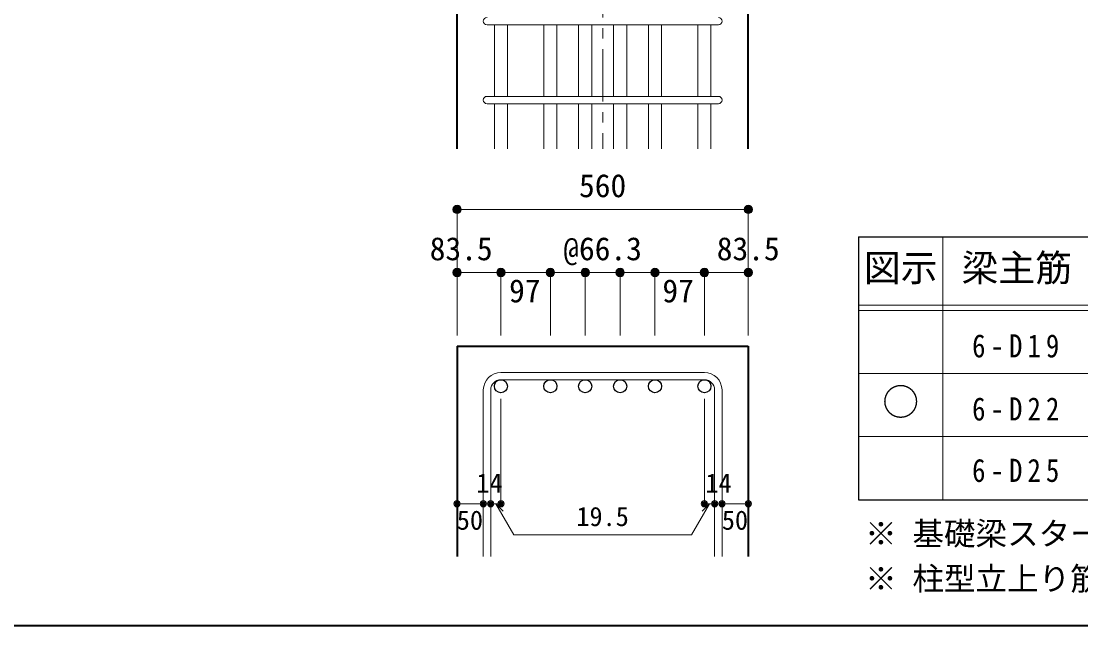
# Model space of a CAD drawing. Units: millimetres at full size, sheet at 1:20; details may follow other scales. Extents: x -3982 to 3969, y -2797 to 2801.
# Drawn here: x -628 to 1388, y -2797 to -1647 of the extents above; entities that cross this region are included whole.
import ezdxf
from ezdxf.enums import TextEntityAlignment as Align

# ---------------------------------------------------------------- set-up
doc = ezdxf.new("R2010")
doc.units = ezdxf.units.MM
doc.header["$LTSCALE"] = 20
doc.header["$PDMODE"] = 32
doc.header["$PDSIZE"] = 12
doc.linetypes.add('CHAIN1', pattern=[8, 5, -1, 1, -1])
for name, color, linetype, lineweight in [('6-1_躯体線', 2, 'Continuous', 35), ('6-5_梁主筋', 7, 'Continuous', 18), ('6-6_S.T.P.', 7, 'Continuous', 18), ('6-7_文字', 7, 'Continuous', 18), ('6-D_寸法', 4, 'Continuous', 9), ('6-E_枠', 7, 'Continuous', 18), ('F-0_枠', 6, 'Continuous', 40)]:
    doc.layers.add(name, color=color, linetype=linetype, lineweight=lineweight)
doc.styles.add('ＭＳ ゴシック', font='')
doc.styles.get('ＭＳ ゴシック').set_extended_font_data('MS Gothic')

msp = doc.modelspace()

# ---------------------------------------------------------------- linework, layer by layer
at = {"layer": '6-1_躯体線'}
for p, q in [((755.29, -1889.67), (755.29, -1489.67)), ((201.29, -2264.67), (201.29, -2664.67)), ((201.29, -2264.67), (755.29, -2264.67)), ((755.29, -2264.67), (755.29, -2664.67))]:
    msp.add_line(p, q, dxfattribs=at)
msp.add_lwpolyline([(201.29, -1889.67), (201.29, -1489.67), (103.29, -1489.67)], dxfattribs=at)
at = {"layer": '6-5_梁主筋'}
for p, q in [((272.29, -1653.67), (272.29, -1789.67)), ((297.29, -1653.67), (297.29, -1789.67)), ((366.29, -1653.67), (366.29, -1789.67)), ((391.29, -1653.67), (391.29, -1789.67)), ((432.62, -1653.67), (432.62, -1789.67)), ((457.62, -1653.67), (457.62, -1789.67)), ((498.96, -1653.67), (498.96, -1789.67)), ((523.96, -1653.67), (523.96, -1789.67)), ((565.29, -1653.67), (565.29, -1789.67)), ((590.29, -1653.67), (590.29, -1789.67)), ((659.29, -1653.67), (659.29, -1789.67)), ((684.29, -1653.67), (684.29, -1789.67)), ((272.29, -1803.67), (272.29, -1889.67)), ((297.29, -1803.67), (297.29, -1889.67)), ((366.29, -1803.67), (366.29, -1889.67)), ((391.29, -1803.67), (391.29, -1889.67)), ((432.62, -1803.67), (432.62, -1889.67)), ((457.62, -1803.67), (457.62, -1889.67)), ((498.96, -1803.67), (498.96, -1889.67)), ((523.96, -1803.67), (523.96, -1889.67)), ((565.29, -1803.67), (565.29, -1889.67)), ((590.29, -1803.67), (590.29, -1889.67)), ((659.29, -1803.67), (659.29, -1889.67)), ((684.29, -1803.67), (684.29, -1889.67))]:
    msp.add_line(p, q, dxfattribs=at)
at = {"layer": '6-5_梁主筋', "color": 3, "lineweight": 25}
for centre in [(284.79, -2341.17), (378.79, -2341.17), (445.12, -2341.17), (511.46, -2341.17), (577.79, -2341.17), (671.79, -2341.17)]:
    msp.add_circle(centre, 12.5, dxfattribs=at)
at = {"layer": '6-6_S.T.P.'}
for p, q in [((258.29, -1653.67), (697.9, -1653.67)), ((258.29, -1789.67), (697.9, -1789.67)), ((258.29, -1803.67), (697.9, -1803.67)), ((671.79, -2314.67), (284.79, -2314.67)), ((671.79, -2328.67), (284.79, -2328.67)), ((251.29, -2348.17), (251.29, -2664.67)), ((265.29, -2348.17), (265.29, -2664.67)), ((691.29, -2348.17), (691.29, -2664.67)), ((705.29, -2348.17), (705.29, -2664.67))]:
    msp.add_line(p, q, dxfattribs=at)
for centre, radius, start, end in [((258.29, -1646.67), 7, 90, 270), ((698.29, -1646.67), 7, 270, 90), ((258.29, -1796.67), 7, 90, 270), ((698.29, -1796.67), 7, 270, 90), ((284.79, -2348.17), 33.5, 90, 180), ((671.79, -2348.17), 33.5, 0, 90), ((284.79, -2348.17), 19.5, 90, 180), ((671.79, -2348.17), 19.5, 0, 90)]:
    msp.add_arc(centre, radius, start, end, dxfattribs=at)
at = {"layer": '6-D_寸法', "linetype": 'CHAIN1'}
msp.add_line((478.29, -739.67), (478.29, -1889.67), dxfattribs=at)
at = {"layer": '6-D_寸法'}
for p, q in [((201.29, -2004.67), (201.29, -2124.67)), ((201.29, -2004.67), (755.29, -2004.67)), ((755.29, -2004.67), (755.29, -2124.67)), ((201.29, -2124.67), (201.29, -2244.67)), ((201.29, -2124.67), (284.79, -2124.67)), ((284.79, -2124.67), (284.79, -2244.67)), ((284.79, -2124.67), (378.79, -2124.67)), ((378.79, -2124.67), (378.79, -2244.67)), ((445.12, -2124.67), (445.12, -2244.67)), ((511.46, -2124.67), (511.46, -2244.67)), ((511.46, -2124.67), (577.79, -2124.67)), ((577.79, -2124.67), (577.79, -2244.67)), ((577.79, -2124.67), (671.79, -2124.67)), ((671.79, -2124.67), (671.79, -2244.67)), ((671.79, -2124.67), (755.29, -2124.67)), ((755.29, -2124.67), (755.29, -2244.67)), ((284.79, -2564.67), (284.79, -2365.34)), ((671.79, -2564.67), (671.79, -2365.34)), ((201.29, -2564.67), (251.29, -2564.67)), ((251.29, -2564.67), (284.79, -2564.67)), ((275.04, -2564.67), (289.18, -2578.81)), ((275.04, -2564.67), (309.26, -2623.95)), ((681.54, -2564.67), (647.32, -2623.95)), ((681.54, -2564.67), (667.4, -2578.81)), ((671.79, -2564.67), (755.29, -2564.67)), ((691.29, -2564.67), (705.29, -2564.67)), ((309.26, -2623.95), (647.32, -2623.95))]:
    msp.add_line(p, q, dxfattribs=at)
msp.add_lwpolyline([(378.79, -2124.67), (445.12, -2124.67), (511.46, -2124.67)], dxfattribs=at)
for centre, radius in [((201.29, -2004.67), 8), ((201.29, -2004.67), 7.2), ((201.29, -2004.67), 6.4), ((201.29, -2004.67), 5.6), ((201.29, -2004.67), 4.8), ((201.29, -2004.67), 4), ((201.29, -2004.67), 3.2), ((201.29, -2004.67), 2.4), ((201.29, -2004.67), 1.6), ((201.29, -2004.67), 0.8), ((755.29, -2004.67), 8), ((755.29, -2004.67), 7.2), ((755.29, -2004.67), 6.4), ((755.29, -2004.67), 5.6), ((755.29, -2004.67), 4.8), ((755.29, -2004.67), 4), ((755.29, -2004.67), 3.2), ((755.29, -2004.67), 2.4), ((755.29, -2004.67), 1.6), ((755.29, -2004.67), 0.8), ((201.29, -2124.67), 8), ((201.29, -2124.67), 7.2), ((201.29, -2124.67), 6.4), ((201.29, -2124.67), 5.6), ((201.29, -2124.67), 4.8), ((201.29, -2124.67), 4), ((201.29, -2124.67), 3.2), ((201.29, -2124.67), 2.4), ((201.29, -2124.67), 1.6), ((201.29, -2124.67), 0.8), ((284.79, -2124.67), 8), ((284.79, -2124.67), 7.2), ((284.79, -2124.67), 6.4), ((284.79, -2124.67), 5.6), ((284.79, -2124.67), 4.8), ((284.79, -2124.67), 4), ((284.79, -2124.67), 3.2), ((284.79, -2124.67), 2.4), ((284.79, -2124.67), 1.6), ((284.79, -2124.67), 0.8), ((378.79, -2124.67), 8), ((378.79, -2124.67), 7.2), ((378.79, -2124.67), 6.4), ((378.79, -2124.67), 5.6), ((378.79, -2124.67), 4.8), ((378.79, -2124.67), 4), ((378.79, -2124.67), 3.2), ((378.79, -2124.67), 2.4), ((378.79, -2124.67), 1.6), ((378.79, -2124.67), 0.8), ((445.12, -2124.67), 8), ((445.12, -2124.67), 7.2), ((445.12, -2124.67), 6.4), ((445.12, -2124.67), 5.6), ((445.12, -2124.67), 4.8), ((445.12, -2124.67), 4), ((445.12, -2124.67), 3.2), ((445.12, -2124.67), 2.4), ((445.12, -2124.67), 1.6), ((445.12, -2124.67), 0.8), ((511.46, -2124.67), 8), ((511.46, -2124.67), 7.2), ((511.46, -2124.67), 6.4), ((511.46, -2124.67), 5.6), ((511.46, -2124.67), 4.8), ((511.46, -2124.67), 4), ((511.46, -2124.67), 3.2), ((511.46, -2124.67), 2.4), ((511.46, -2124.67), 1.6), ((511.46, -2124.67), 0.8), ((577.79, -2124.67), 8), ((577.79, -2124.67), 7.2), ((577.79, -2124.67), 6.4), ((577.79, -2124.67), 5.6), ((577.79, -2124.67), 4.8), ((577.79, -2124.67), 4), ((577.79, -2124.67), 3.2), ((577.79, -2124.67), 2.4), ((577.79, -2124.67), 1.6), ((577.79, -2124.67), 0.8), ((671.79, -2124.67), 8), ((671.79, -2124.67), 7.2), ((671.79, -2124.67), 6.4), ((671.79, -2124.67), 5.6), ((671.79, -2124.67), 4.8), ((671.79, -2124.67), 4), ((671.79, -2124.67), 3.2), ((671.79, -2124.67), 2.4), ((671.79, -2124.67), 1.6), ((671.79, -2124.67), 0.8), ((755.29, -2124.67), 8), ((755.29, -2124.67), 7.2), ((755.29, -2124.67), 6.4), ((755.29, -2124.67), 5.6), ((755.29, -2124.67), 4.8), ((755.29, -2124.67), 4), ((755.29, -2124.67), 3.2), ((755.29, -2124.67), 2.4), ((755.29, -2124.67), 1.6), ((755.29, -2124.67), 0.8), ((201.29, -2564.67), 4), ((201.29, -2564.67), 3.6), ((201.29, -2564.67), 3.2), ((201.29, -2564.67), 2.8), ((201.29, -2564.67), 2.4), ((201.29, -2564.67), 2), ((201.29, -2564.67), 1.6), ((201.29, -2564.67), 1.2), ((201.29, -2564.67), 0.8), ((201.29, -2564.67), 0.4), ((251.29, -2564.67), 4), ((251.29, -2564.67), 3.6), ((251.29, -2564.67), 3.2), ((251.29, -2564.67), 2.8), ((251.29, -2564.67), 2.4), ((251.29, -2564.67), 2), ((251.29, -2564.67), 1.6), ((251.29, -2564.67), 1.2), ((251.29, -2564.67), 0.8), ((251.29, -2564.67), 0.4), ((265.29, -2564.67), 4), ((265.29, -2564.67), 3.6), ((265.29, -2564.67), 3.2), ((265.29, -2564.67), 2.8), ((265.29, -2564.67), 2.4), ((265.29, -2564.67), 2), ((265.29, -2564.67), 1.6), ((265.29, -2564.67), 1.2), ((265.29, -2564.67), 0.8), ((265.29, -2564.67), 0.4), ((284.79, -2564.67), 4), ((284.79, -2564.67), 3.6), ((284.79, -2564.67), 3.2), ((284.79, -2564.67), 2.8), ((284.79, -2564.67), 2.4), ((284.79, -2564.67), 2), ((284.79, -2564.67), 1.6), ((284.79, -2564.67), 1.2), ((284.79, -2564.67), 0.8), ((284.79, -2564.67), 0.4), ((671.79, -2564.67), 4), ((671.79, -2564.67), 3.6), ((671.79, -2564.67), 3.2), ((671.79, -2564.67), 2.8), ((671.79, -2564.67), 2.4), ((671.79, -2564.67), 2), ((671.79, -2564.67), 1.6), ((671.79, -2564.67), 1.2), ((671.79, -2564.67), 0.8), ((671.79, -2564.67), 0.4), ((691.29, -2564.67), 4), ((691.29, -2564.67), 3.6), ((691.29, -2564.67), 3.2), ((691.29, -2564.67), 2.8), ((691.29, -2564.67), 2.4), ((691.29, -2564.67), 2), ((691.29, -2564.67), 1.6), ((691.29, -2564.67), 1.2), ((691.29, -2564.67), 0.8), ((691.29, -2564.67), 0.4), ((705.29, -2564.67), 4), ((705.29, -2564.67), 3.6), ((705.29, -2564.67), 3.2), ((705.29, -2564.67), 2.8), ((705.29, -2564.67), 2.4), ((705.29, -2564.67), 2), ((705.29, -2564.67), 1.6), ((705.29, -2564.67), 1.2), ((705.29, -2564.67), 0.8), ((705.29, -2564.67), 0.4), ((755.29, -2564.67), 4), ((755.29, -2564.67), 3.6), ((755.29, -2564.67), 3.2), ((755.29, -2564.67), 2.8), ((755.29, -2564.67), 2.4), ((755.29, -2564.67), 2), ((755.29, -2564.67), 1.6), ((755.29, -2564.67), 1.2), ((755.29, -2564.67), 0.8), ((755.29, -2564.67), 0.4)]:
    msp.add_circle(centre, radius, dxfattribs=at)
at = {"layer": '6-D_寸法', "color": 7}
for p in [(201.29, -2004.67), (755.29, -2004.67), (201.29, -2124.67), (284.79, -2124.67), (378.79, -2124.67), (445.12, -2124.67), (511.46, -2124.67), (577.79, -2124.67), (671.79, -2124.67), (755.29, -2124.67), (201.29, -2564.67), (251.29, -2564.67), (265.29, -2564.67), (284.79, -2564.67), (671.79, -2564.67), (691.29, -2564.67), (705.29, -2564.67), (755.29, -2564.67)]:
    msp.add_point(p, dxfattribs=at)
at = {"layer": '6-E_枠', "color": 3, "lineweight": 25}
for p, q in [((965.14, -2056.95), (965.14, -2556.95)), ((965.14, -2056.95), (2406.83, -2056.95)), ((965.14, -2556.95), (2406.83, -2556.95))]:
    msp.add_line(p, q, dxfattribs=at)
at = {"layer": '6-E_枠'}
for p, q in [((1125.14, -2056.95), (1125.14, -2556.95)), ((965.14, -2186.95), (2406.83, -2186.95)), ((965.14, -2196.95), (2406.83, -2196.95)), ((965.14, -2316.95), (2406.83, -2316.95)), ((965.14, -2436.95), (2406.83, -2436.95))]:
    msp.add_line(p, q, dxfattribs=at)
at = {"layer": 'F-0_枠'}
msp.add_line((3969.4, -2796.83), (-3981.92, -2796.83), dxfattribs=at)

# ---------------------------------------------------------------- texts
at = {"layer": '6-7_文字', "color": 2, "style": 'ＭＳ ゴシック'}
for s, p in [('図示', (975.14, -2156.95)), ('梁主筋', (1160.98, -2156.95)), ('○', (1010.14, -2411.95))]:
    msp.add_text(s, height=51.32, dxfattribs=at).set_placement(p, align=Align.BOTTOM_LEFT)
at = {"layer": '6-7_文字', "style": 'ＭＳ ゴシック'}
for s, p in [('※ 基礎梁スターラップ     D13 @100', (977.51, -2656.67)), ('※ 柱型立上り筋●は引張側領域時', (977.51, -2742.34))]:
    msp.add_text(s, height=43.99, dxfattribs=at).set_placement(p, align=Align.BOTTOM_LEFT)
at = {"layer": '6-7_文字', "char_height": 43.99, "attachment_point": 7, "style": 'ＭＳ ゴシック'}
for s, insert in [('\\T1.38;\\W0.85;6-D19', (1180.98, -2286.95)), ('\\T1.38;\\W0.85;6-D22', (1180.98, -2406.95)), ('\\T1.38;\\W0.85;6-D25', (1180.98, -2523.82))]:
    msp.add_mtext(s, dxfattribs=dict(at, insert=insert))
at = {"layer": '6-D_寸法', "style": 'ＭＳ ゴシック'}
for s, height, p in [('560', 43.99, (433.29, -1994.67)), ('83.5', 43.99, (149.29, -2114.67)), ('@66.3', 43.99, (403.29, -2114.67)), ('83.5', 43.99, (695.29, -2114.67)), ('97', 43.99, (300.29, -2194.72)), ('97', 43.99, (591.88, -2194.72)), ('14', 36.66, (237.98, -2554.6)), ('14', 36.66, (673.6, -2554.8)), ('50', 36.66, (200.82, -2625.06)), ('19.5', 36.66, (428.29, -2618.14)), ('50', 36.66, (704.94, -2625.09))]:
    msp.add_text(s, height=height, dxfattribs=at).set_placement(p, align=Align.BOTTOM_LEFT)

doc.saveas('drawing.dxf')
